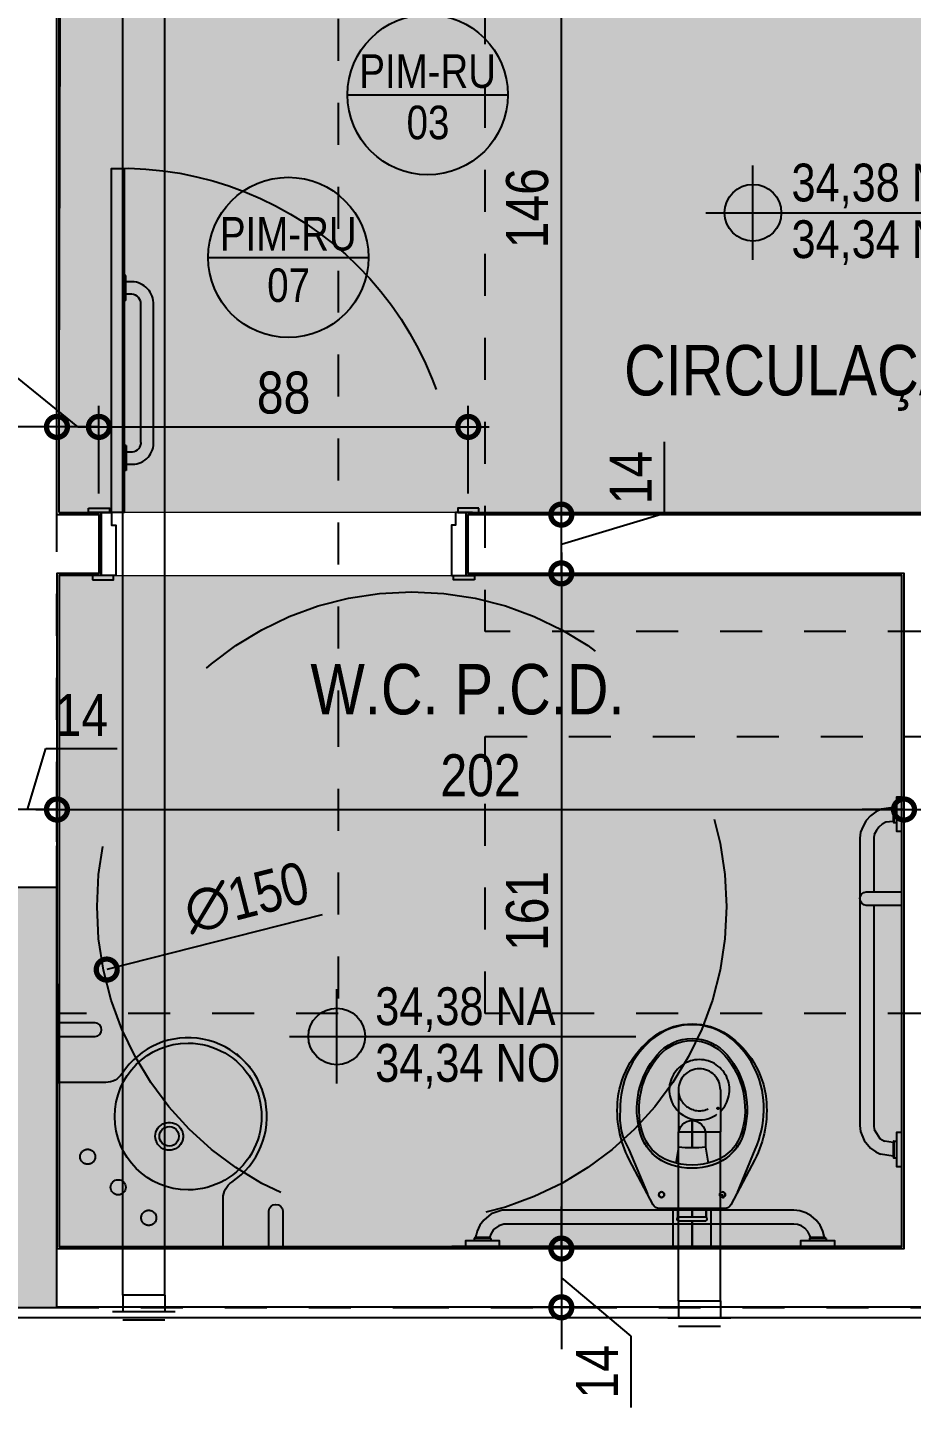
# Model space of a CAD drawing. Header units: metres. Extents: x -41 to 570, y -54 to 184.
# Drawn here: x 4.94 to 7.046, y -9.668 to -6.381 of the extents above; entities that cross this region are included whole.
import ezdxf
from ezdxf.enums import TextEntityAlignment as Align

# ---------------------------------------------------------------- set-up
doc = ezdxf.new("R2010")
doc.units = ezdxf.units.M
for name, pattern in [('DASHEDX2', [1.5, 1, -0.5]), ('PUC$0$.IMP$0$.TE$0$IL-AQ-EP-XREF-1SS$0$CONTINU', [0]), ('PUC$0$.IMP$0$DASHSPACE', [30, 12, -18]), ('PUC$0$DASHEDX2', [1.5, 1, -0.5]), ('PUC$0$HIDDEN2', [0.1875, 0.125, -0.0625])]:
    doc.linetypes.add(name, pattern=pattern)
for name, color, linetype in [('1', 232, 'DASHEDX2'), ('4', 2, 'Continuous'), ('ARQ-DIM', 2, 'Continuous'), ('ARQ-PRJ', 7, 'DASHEDX2'), ('ARQ-SIM', 1, 'Continuous'), ('ARQ-TXT', 2, 'Continuous'), ('PUC$0$ARQ-ALV ACAB', 4, 'Continuous'), ('PUC$0$ARQ-ALV OSSO', 5, 'Continuous'), ('PUC$0$ARQ-CAX @ 1', 1, 'Continuous'), ('PUC$0$ARQ-HID', 7, 'Continuous'), ('PUC$0$ARQ-PRJ', 7, 'PUC$0$DASHEDX2'), ('PUC$0$ARQ-SIM', 1, 'Continuous')]:
    doc.layers.add(name, color=color, linetype=linetype)
doc.layers.add('PUC$0$ARQ-FORRO', color=9, linetype='Continuous', lineweight=5)
doc.styles.add('Adesa', font='ARIALN.TTF')
doc.dimstyles.new('ADESA 1-0050', dxfattribs={"dimtxt": 0.1, "dimasz": 0.1, "dimexe": 0.05, "dimexo": 0.05, "dimgap": 0.03, "dimtad": 1, "dimdec": 1, "dimlfac": 100, "dimzin": 12, "dimtxsty": 'Adesa', "dimblk": 'DOTSMALL', "dimcen": 1, "dimdle": 0.05, "dimclrd": 1, "dimclre": 1, "dimclrt": 256, "dimazin": 3, "dimtm": 1e-09, "dimtfac": 1, "dimtdec": 1, "dimtmove": 1, "dimatfit": 0, "dimldrblk": 'DOTSMALL', "dimfxl": 0.8, "dimtvp": 2, "dimtolj": 1, "dimtzin": 0, "dimarcsym": 0})

# ---------------------------------------------------------------- blocks, each defined once
blk = doc.blocks.new('PUC$0$.IMP$0$ARQ-CUBA OP2')
for points in [[(0.3901, -0.0022), (0.3901, -0.1139, 0.250875), (0.4107, -0.1524, -1.226887), (0.1493, -0.4111, 0.253672), (0.1104, -0.3901), (0.0022, -0.3901, -0.414214), (-0.0009, -0.387), (-0.0009, -0.0022, -0.414214), (0.0022, 0.0009), (0.387, 0.0009), (0.3878, 0.0008), (0.3886, 0.0005), (0.3892, 0), (0.3897, -0.0007), (0.39, -0.0014)], [(0.14, -0.122, 1), (0.14, -0.1581, 1)], [(0.3066, -0.1338, 1), (0.3066, -0.4836, 1)], [(0.2615, -0.2384, 1), (0.2615, -0.2847, 1)]]:
    blk.add_lwpolyline(points, format="xyb", close=True)
for points in [[(0.4991, 0.0009), (0.4991, -0.0843, 0.913215), (0.5321, -0.0843), (0.5321, 0.0009)], [(0, -0.4991), (0.0852, -0.4991, -0.913215), (0.0852, -0.5321), (0, -0.5321)]]:
    blk.add_lwpolyline(points, format="xyb")
at = {"ltscale": 0.001202}
blk.add_lwpolyline([(0.3901, -0.0024), (0.3901, -0.0022)], dxfattribs=at)
at = {"linetype": 'PUC$0$.IMP$0$DASHSPACE'}
for points in [[(0.2128, -0.0493, 1), (0.2128, -0.0853, 1)], [(0.0673, -0.1948, 1), (0.0673, -0.2308, 1)]]:
    blk.add_lwpolyline(points, format="xyb", close=True, dxfattribs=at)
blk.add_lwpolyline([(0.2615, -0.2284), (0.2564, -0.2288), (0.2513, -0.2301), (0.2489, -0.231), (0.2465, -0.2321), (0.2442, -0.2333), (0.242, -0.2348), (0.2381, -0.2381), (0.2348, -0.2421), (0.232, -0.2466), (0.2309, -0.2489), (0.23, -0.2514), (0.2293, -0.2539), (0.2288, -0.2565), (0.2284, -0.2615), (0.2288, -0.2667), (0.23, -0.2718), (0.232, -0.2766), (0.2348, -0.281), (0.2364, -0.2831), (0.2382, -0.285), (0.2401, -0.2868), (0.2421, -0.2884), (0.2443, -0.2898), (0.2466, -0.2911), (0.2491, -0.2922), (0.254, -0.2938), (0.2591, -0.2946), (0.2643, -0.2945), (0.2695, -0.2937), (0.272, -0.293), (0.2745, -0.292), (0.2768, -0.2909), (0.2791, -0.2896), (0.2813, -0.2881), (0.2834, -0.2865), (0.285, -0.285), (0.2883, -0.281), (0.2911, -0.2766), (0.293, -0.2719), (0.2943, -0.2668), (0.2946, -0.2642), (0.2947, -0.2616), (0.2946, -0.259), (0.2943, -0.2564), (0.2938, -0.2538), (0.293, -0.2513), (0.2921, -0.2488), (0.291, -0.2464), (0.2883, -0.2421), (0.285, -0.2381), (0.281, -0.2348), (0.2766, -0.232), (0.2742, -0.2309), (0.2717, -0.23), (0.2692, -0.2293), (0.2666, -0.2288)], close=True)
for points in [[(-0.0009, -0.387), (-0.0009, -0.6249)], [(0.4552, -0.4256), (0.4225, -0.4584)]]:
    blk.add_lwpolyline(points)
blk = doc.blocks.new('PUC$0$.IMP$0$.TE$0$IL-AQ-EP-XREF-1SS$0$7109017_p')
at = {"linetype": 'Continuous'}
for p, q in [((-0.0319, -0.1758), (-0.0383, -0.1376)), ((0.0319, -0.1758), (0.0383, -0.1376))]:
    blk.add_line(p, q, dxfattribs=at)
at = {"linetype": 'Continuous', "flags": 128}
for points in [[(0, 0.066), (-0.045, 0.066), (-0.045, -0.0295), (0, -0.0295), (0, -0.009), (-0.0336, -0.009), (-0.0336, -0.0254, -0.414208), (-0.0377, -0.0295, 0.414208), (-0.0336, -0.0254), (-0.0336, -0.009, -0.612706), (-0.0332, 0), (0, 0)], [(0.045, 0.066), (0, 0.066), (0, 0), (0.0332, 0, -0.612705), (0.0336, -0.009), (0.0336, -0.0254, 0.414214), (0.0377, -0.0295, -0.414214), (0.0336, -0.0254), (0.0336, -0.009), (0, -0.009), (0, -0.0295), (0.045, -0.0295)], [(-0.0726, -0.0689, -1), (-0.0726, -0.0558, -1)], [(0.0726, -0.0558), (0.0726, -0.0558, 0.414212), (0.066, -0.0623), (0.0726, -0.0623)], [(0.0726, -0.0558, -1.000004), (0.0726, -0.0689, 1.000004)], [(0.1222, -0.2062, 0.246306), (0.0484, -0.1327, 0.150532), (-0.0482, -0.1326, 0.248797), (-0.1225, -0.207, 0.256998), (-0.0834, -0.3955, 0.467142), (0.0834, -0.3955, 0.257934)], [(0, -0.1737, 0.032093), (-0.0319, -0.1758), (-0.0319, -0.2071, 0.414213), (0, -0.239)], [(0.0319, -0.2072), (0.0319, -0.1758, 0.032092), (0, -0.1737), (0, -0.239, 0.413226)]]:
    blk.add_lwpolyline(points, format="xyb", close=True, dxfattribs=at)
at = {"linetype": 'PUC$0$.IMP$0$.TE$0$IL-AQ-EP-XREF-1SS$0$CONTINU'}
for points in [[(-0.1765, -0.2908, 0.218885), (-0.0851, -0.4431, 0.307698), (0.0851, -0.4431, 0.220182), (0.1765, -0.2908, 0.14628), (0.1494, -0.146), (0.0928, -0.0384, 0.27842), (0.0781, -0.0295), (-0.0781, -0.0295, 0.278422), (-0.0928, -0.0384), (-0.1495, -0.1462, 0.147871)], [(0.0834, -0.3955, 0.25679), (0.1225, -0.207, 0.250209), (0.0477, -0.1325, 0.148668), (-0.0478, -0.1325, 0.249757), (-0.1225, -0.207, 0.256998), (-0.0834, -0.3955, 0.467142)], [(0.0784, -0.3936, 0.252847), (0.119, -0.213, 0.243261), (0.053, -0.1421, 0.174299), (-0.053, -0.1421, 0.243394), (-0.119, -0.2131, 0.252847), (-0.0784, -0.3936, 0.456464)]]:
    blk.add_lwpolyline(points, format="xyb", close=True, dxfattribs=at)
for points in [[(0.1081, -0.0677), (0.1505, -0.1703, -0.097347), (0.171, -0.2625, 0.001263), (0.171, -0.2634, -0.230606), (0.0938, -0.4335, -0.360579), (-0.0938, -0.4335, -0.230606), (-0.171, -0.2635, -0.16818), (-0.1505, -0.1703), (-0.106, -0.064)], [(-0.0726, -0.0558, 1), (-0.0726, -0.0689)], [(-0.0726, -0.0689, 1), (-0.0726, -0.0558)], [(0.0726, -0.0558, 1), (0.0726, -0.0689)], [(0.0726, -0.0689, 1), (0.0726, -0.0558)]]:
    blk.add_lwpolyline(points, format="xyb", dxfattribs=at)
blk = doc.blocks.new('PUC$0$.IMP$0$VASO SANIT ACESSIVEL')
at = {"color": 1}
for points in [[(-1.0401, 0), (-0.9588, 0), (-0.9588, -0.0132), (-1.0401, -0.0132)], [(-0.2416, 0), (-0.1603, 0), (-0.1603, -0.0132), (-0.2416, -0.0132)]]:
    blk.add_lwpolyline(points, close=True, dxfattribs=at)
for points in [[(-0.1753, 0), (-0.2566, 0)], [(-1.0195, -0.0191), (-1.0195, -0.0132)], [(-0.9797, -0.0191), (-1.0195, -0.0191)], [(-1.0192, -0.0201), (-1.0195, -0.0191)], [(-1.0185, -0.0208), (-1.0192, -0.0201)], [(-1.0175, -0.0211), (-1.0185, -0.0208)], [(-0.9817, -0.0211), (-1.0175, -0.0211)], [(-1.0154, -0.0211), (-1.0145, -0.0271)], [(-1.0121, -0.0368), (-1.0145, -0.0271)], [(-0.9822, -0.0228), (-0.9825, -0.0211)], [(-0.9799, -0.029), (-0.9822, -0.0228)], [(-0.9807, -0.0208), (-0.9817, -0.0211)], [(-0.98, -0.0201), (-0.9807, -0.0208)], [(-0.9797, -0.0191), (-0.98, -0.0201)], [(-0.9607, -0.0489), (-0.9733, -0.0405), (-0.9799, -0.029)], [(-0.9797, -0.0191), (-0.9797, -0.0132)], [(-0.9551, 0), (-0.8738, 0)], [(-0.2195, -0.0264), (-0.2242, -0.0355)], [(-0.2207, -0.0191), (-0.2207, -0.0132)], [(-0.1809, -0.0191), (-0.2207, -0.0191)], [(-0.2204, -0.0201), (-0.2207, -0.0191)], [(-0.2197, -0.0208), (-0.2204, -0.0201)], [(-0.2187, -0.0211), (-0.2197, -0.0208)], [(-0.2182, -0.0211), (-0.2195, -0.0264)], [(-0.1829, -0.0211), (-0.2187, -0.0211)], [(-0.1845, -0.0211), (-0.1883, -0.0368)], [(-0.1819, -0.0208), (-0.1829, -0.0211)], [(-0.1812, -0.0201), (-0.1819, -0.0208)], [(-0.1809, -0.0191), (-0.1812, -0.0201)], [(-0.1809, -0.0191), (-0.1809, -0.0132)], [(-1.0056, -0.0506), (-1.0121, -0.0368)], [(-0.9962, -0.0629), (-1.0056, -0.0506)], [(-0.2579, -0.0862), (-0.9522, -0.0862), (-0.9786, -0.0781), (-0.9962, -0.0629)], [(-0.2579, -0.0532), (-0.9487, -0.0532), (-0.9607, -0.0489)], [(-0.2488, -0.0521), (-0.2579, -0.0532)], [(-0.2397, -0.0489), (-0.2488, -0.0521)], [(-0.2312, -0.0432), (-0.2397, -0.0489)], [(-0.2242, -0.0355), (-0.2312, -0.0432)], [(-0.2042, -0.0629), (-0.216, -0.0731)], [(-0.1948, -0.0506), (-0.2042, -0.0629)], [(-0.1883, -0.0368), (-0.1948, -0.0506)], [(-0.2435, -0.0848), (-0.2579, -0.0862)], [(-0.2293, -0.0804), (-0.2435, -0.0848)], [(-0.216, -0.0731), (-0.2293, -0.0804)], [(-0.075, -0.2345), (-0.0626, -0.2251)], [(-0.0626, -0.2251), (-0.051, -0.2196)], [(-0.0211, -0.2152), (-0.051, -0.2196)], [(-0.0211, -0.2131), (-0.0208, -0.212)], [(-0.0211, -0.2488), (-0.0211, -0.2131)], [(-0.0208, -0.212), (-0.0201, -0.2113)], [(-0.0201, -0.2113), (-0.0191, -0.211)], [(-0.0191, -0.2508), (-0.0191, -0.211)], [(-0.0191, -0.211), (-0.0132, -0.211)], [(-0.0988, -0.2736), (-0.0901, -0.2521), (-0.075, -0.2345)], [(-0.0609, -0.27), (-0.0525, -0.2574), (-0.0417, -0.2512)], [(-0.0211, -0.248), (-0.0417, -0.2512)], [(-0.0208, -0.2498), (-0.0211, -0.2488)], [(-0.0201, -0.2506), (-0.0208, -0.2498)], [(-0.0191, -0.2508), (-0.0201, -0.2506)], [(-0.0191, -0.2508), (-0.0132, -0.2508)], [(-0.0988, -0.987), (-0.1002, -0.9726), (-0.1002, -0.2881), (-0.0988, -0.2736)], [(-0.0672, -0.8123), (-0.0672, -0.2881), (-0.0661, -0.2789)], [(-0.0661, -0.2789), (-0.0609, -0.27)], [(-0.0661, -0.9818), (-0.0672, -0.9726), (-0.0672, -0.8453)], [(-0.0609, -0.9908), (-0.0661, -0.9818)], [(-0.0924, -1.0012), (-0.0988, -0.987)], [(-0.0851, -1.0146), (-0.0924, -1.0012)], [(-0.0749, -1.0263), (-0.0851, -1.0146)], [(-0.0552, -0.9993), (-0.0609, -0.9908)], [(-0.0475, -1.0063), (-0.0552, -0.9993)], [(-0.0384, -1.011), (-0.0475, -1.0063)], [(-0.0211, -1.0123), (-0.0384, -1.011)], [(-0.0211, -1.0118), (-0.0208, -1.0108)], [(-0.0211, -1.0476), (-0.0211, -1.0118)], [(-0.0208, -1.0108), (-0.0201, -1.0101)], [(-0.0201, -1.0101), (-0.0191, -1.0098)], [(-0.0191, -1.0496), (-0.0191, -1.0098)], [(-0.0191, -1.0098), (-0.0132, -1.0098)], [(-0.0626, -1.0358), (-0.0749, -1.0263)], [(-0.0488, -1.0423), (-0.0626, -1.0358)], [(-0.0211, -1.046), (-0.0488, -1.0423)], [(-0.0208, -1.0486), (-0.0211, -1.0476)], [(-0.0201, -1.0493), (-0.0208, -1.0486)], [(-0.0191, -1.0496), (-0.0201, -1.0493)], [(-0.0191, -1.0496), (-0.0132, -1.0496)]]:
    blk.add_lwpolyline(points, dxfattribs=at)
blk.add_lwpolyline([(0, 0), (-1.0725, 0)])
at = {"elevation": -0.0001}
blk.add_lwpolyline([(0, 0), (0, -1.1234)], dxfattribs=at)
at = {"color": 1, "elevation": -0.0001}
for points in [[(0, -0.1903), (0, -0.2716), (-0.0132, -0.2716), (-0.0132, -0.1903)], [(0, -0.9891), (0, -1.0703), (-0.0132, -1.0703), (-0.0132, -0.9891)]]:
    blk.add_lwpolyline(points, close=True, dxfattribs=at)
at = {"layer": 'PUC$0$ARQ-SIM'}
blk.add_lwpolyline([(0, -0.8123), (-0.0852, -0.8123, 0.913215), (-0.0852, -0.8453), (0, -0.8453)], format="xyb", dxfattribs=at)
blk.add_blockref('PUC$0$.IMP$0$.TE$0$IL-AQ-EP-XREF-1SS$0$7109017_p', (-0.5002, -0.061))
blk = doc.blocks.new('*U3383')
for points in [[(-0.045, 0.01), (0.005, 0.01), (0.005, 0), (-0.045, 0)], [(0.865, 0.01), (0.815, 0.01), (0.815, 0), (0.865, 0)], [(-0.055, -0.16), (-0.005, -0.16), (-0.005, -0.15), (-0.055, -0.15)], [(0, -0.15), (0, -0.97), (0.03, -0.97), (0.03, -0.15)], [(0.875, -0.16), (0.825, -0.16), (0.825, -0.15), (0.875, -0.15)]]:
    blk.add_lwpolyline(points, close=True)
for points in [[(-0.04, -0.15), (0, -0.15), (0, -0.12), (0.01, -0.12), (0.01, 0), (-0.025, 0), (-0.025, -0.15)], [(0.86, -0.15), (0.82, -0.15), (0.82, -0.12), (0.81, -0.12), (0.81, 0), (0.845, 0), (0.845, -0.15)]]:
    blk.add_lwpolyline(points)
at = {"layer": 'PUC$0$ARQ-PRJ'}
blk.add_arc((0.0237, -0.1737), 0.7967, 268.2986, 1.7014, dxfattribs=at)
blk = doc.blocks.new('PUC$0$A$C05002B55')
at = {"color": 1}
for p, q in [((0.0038, 0.4651), (0.0002, 0.4651)), ((0.0038, 0.4049), (0.0038, 0.4651)), ((0.0038, 0.4049), (0.0002, 0.4049)), ((0.005, 0.06), (0, 0.06)), ((0.005, 0.06), (0.005, 0)), ((0.005, 0), (0, 0))]:
    blk.add_line(p, q, dxfattribs=at)
for points in [[(0.005, 0.015), (0.02, 0.015, 0.432805), (0.0702, 0.07), (0.0702, 0.3949, 0.415345), (0.0188, 0.4499), (0.0038, 0.4499)], [(0.005, 0.045), (0.0197, 0.045, 0.443288), (0.0402, 0.0686), (0.0402, 0.3956, 0.41593), (0.0182, 0.4199), (0.0038, 0.4199)]]:
    blk.add_lwpolyline(points, format="xyb", dxfattribs=at)
blk = doc.blocks.new('PUC$0$forro area comum')
at = {"layer": 'PUC$0$ARQ-FORRO'}
h = blk.add_hatch(color=256, dxfattribs=at)
h.dxf.hatch_style = 1
h.paths.add_polyline_path([(-7.0234, 9.2849), (-5.015, 9.2849), (-5.015, 7.6862), (-7.0234, 7.6862)])
h = blk.add_hatch(color=256, dxfattribs=at)
h.dxf.hatch_style = 1
h.paths.add_polyline_path([(-8.6575, 6.0862), (-8.6534, 8.4249), (-7.1734, 8.4249), (-7.1734, 7.5362), (-5.015, 7.5362), (-5.0192, 6.0862)])
for points, elevation in [([(-7.0234, 9.2849), (-5.015, 9.2849), (-5.015, 7.6862), (-7.0234, 7.6862)], 0.0001), ([(-8.6575, 6.0862), (-8.6534, 8.4249), (-7.1734, 8.4249), (-7.1734, 7.5362), (-5.015, 7.5362), (-5.0192, 6.0862)], 0)]:
    blk.add_lwpolyline(points, close=True, dxfattribs=dict(at, elevation=elevation))
blk = doc.blocks.new('PUC$0$E3')
for p, q in [((302.2155, -376.0693), (302.3155, -376.0693)), ((302.3155, -376.1693), (302.3155, -376.0693)), ((302.2155, -376.1693), (302.3155, -376.1693))]:
    blk.add_line(p, q)
at = {"linetype": 'PUC$0$HIDDEN2', "ltscale": 0.1}
blk.add_circle((302.2598, -376.075), 0.00202, dxfattribs=at)
for radius, start, end in [(0.0718, 44.1572, 315.8498), (0.05, 90, 270)]:
    blk.add_arc((302.2155, -376.1193), radius, start, end)
blk.add_arc((302.2155, -376.1193), 0.05, 270, 90, dxfattribs=at)
at = {"linetype": 'PUC$0$HIDDEN2', "ltscale": 0.2}
blk.add_arc((302.2155, -376.1193), 0.0718, 315.8498, 44.1572, dxfattribs=at)
blk = doc.blocks.new('PUC$0$E2')
at = {"layer": 'PUC$0$ARQ-PRJ'}
for p, q in [((305.4121, -368.5377), (305.5121, -368.5377)), ((305.3871, -368.5577), (305.5371, -368.5577)), ((305.4121, -368.5977), (305.4121, -368.5577)), ((305.5121, -368.5977), (305.5121, -368.5577)), ((305.4121, -368.5977), (305.5121, -368.5977))]:
    blk.add_line(p, q, dxfattribs=at)
blk = doc.blocks.new('PUC$0$A$C7c78a0db')
at = {"layer": 'PUC$0$ARQ-PRJ', "linetype": 'PUC$0$HIDDEN2', "ltscale": 50}
for p, q in [((-0.6896, 0.0091, 0), (-0.6896, 0.4125, 0)), ((-0.5896, 0.0091, 0), (-0.5896, 0.4125, 0))]:
    blk.add_line(p, q, dxfattribs=at)
at = {"layer": 'PUC$0$ARQ-PRJ', "linetype": 'PUC$0$HIDDEN2', "ltscale": 0.5, "xscale": -1, "rotation": 90}
blk.add_blockref('PUC$0$E3', (-376.7589, 302.7279, 0), dxfattribs=at)
at = {"layer": 'PUC$0$ARQ-PRJ', "rotation": 180}
blk.add_blockref('PUC$0$E2', (304.8225, -368.5886, 0), dxfattribs=at)
blk = doc.blocks.new('PUC')
at = {"layer": 'PUC$0$ARQ-ALV ACAB', "elevation": 0}
for points in [[(-7.1934, 8.5949), (-7.1934, 9.4548), (-4.635, 9.4548)], [(-5.015, 7.5362), (-5.115, 7.5362), (-5.115, 7.6862), (-5.015, 7.6862), (-5.015, 9.2849), (-7.0234, 9.2849), (-7.0234, 7.6862), (-5.985, 7.6862), (-5.985, 7.5362), (-7.1734, 7.5362), (-7.1734, 8.4249)], [(-5.015, 7.5362), (-5.015, 6.0862)]]:
    blk.add_lwpolyline(points, dxfattribs=at)
at = {"layer": 'PUC$0$ARQ-ALV OSSO', "elevation": 0}
for points in [[(-5.01, 7.5412), (-5.11, 7.5412), (-5.11, 7.6812), (-5.01, 7.6812), (-5.01, 9.2899), (-7.0284, 9.2899), (-7.0284, 7.6812), (-5.99, 7.6812), (-5.99, 7.5412), (-7.1684, 7.5412), (-7.1684, 9.4299), (-5.01, 9.4299)], [(-5.01, 7.5412), (-5.01, 6.0812)]]:
    blk.add_lwpolyline(points, dxfattribs=at)
at = {"layer": 'PUC$0$ARQ-PRJ', "extrusion": (4.32089e-06, 8.65313e-07, 1)}
blk.add_circle((-5.8555, 8.4751, 0), 0.75, dxfattribs=at)
at = {"layer": 'PUC$0$ARQ-ALV ACAB', "rotation": 180}
blk.add_blockref('PUC$0$A$C05002B55', (-5.17, 7.4362), dxfattribs=at)
at = {"layer": 'PUC$0$ARQ-CAX @ 1', "xscale": -1}
blk.add_blockref('*U3383', (-5.14, 7.6862, 0), dxfattribs=at)
at = {"layer": 'PUC$0$ARQ-FORRO'}
blk.add_blockref('PUC$0$forro area comum', (0, 0), dxfattribs=at)
at = {"layer": 'PUC$0$ARQ-HID', "extrusion": (-8.65313e-07, -4.32089e-06, 1), "xscale": -1}
blk.add_blockref('PUC$0$.IMP$0$VASO SANIT ACESSIVEL', (-7.0234, 9.2849, 0.0001), dxfattribs=at)
at = {"layer": 'PUC$0$ARQ-HID', "extrusion": (8.64177e-06, -1.73063e-06, 1), "xscale": -1, "rotation": 359.9993942422736}
blk.add_blockref('PUC$0$.IMP$0$ARQ-CUBA OP2', (-5.0159, 9.284, -0.0001), dxfattribs=at)
at = {"layer": 'PUC$0$ARQ-PRJ', "xscale": -1, "rotation": 180}
blk.add_blockref('PUC$0$A$C7c78a0db', (-5.9011, 9.4239, 0), dxfattribs=at)
blk = doc.blocks.new('TIPO COTA$0$Chamada_planta')
at = {"layer": 'ARQ-SIM'}
blk.add_line((-1.273, 0), (1.273, 0), dxfattribs=at)
blk.add_circle((0, 0), 1.273, dxfattribs=at)
at = {"layer": 'ARQ-SIM', "color": 2, "style": 'Adesa'}
for tag, p in [('NUMERO', (0, 0.234)), ('C.D.', (0, -0.272))]:
    blk.add_attdef(tag, text='', height=0.5, dxfattribs=at).set_placement(p, align=Align.MIDDLE_CENTER)
blk = doc.blocks.new('_DotSmall')
at = {"color": 0, "linetype": 'ByBlock', "const_width": 0.5}
blk.add_lwpolyline([(-0.0625, 0, 1), (0.0625, 0, 1)], format="xyb", close=True, dxfattribs=at)
blk = doc.blocks.new('*D1639')
at = {"layer": 'ARQ-DIM', "color": 1, "lineweight": -2, "transparency": 16777216}
for p, q in [((4.7804, -7.1051), (4.6109, -7.1051)), ((5.06, -7.3322), (4.7804, -7.1051)), ((5.01, -7.4912), (5.01, -7.2822)), ((5.11, -7.4912), (5.11, -7.2822)), ((5.01, -7.3322), (4.91, -7.3322)), ((5.11, -7.3322), (5.01, -7.3322)), ((5.11, -7.3322), (5.01, -7.3322)), ((5.11, -7.3322), (5.21, -7.3322))]:
    blk.add_line(p, q, dxfattribs=at)
at = {"layer": 'Defpoints', "color": 0, "transparency": 16777216}
for p in [(5.01, -7.3322), (5.01, -7.5412, 0), (5.11, -7.5412, 0)]:
    blk.add_point(p, dxfattribs=at)
at = {"layer": 'ARQ-DIM', "color": 1, "lineweight": -2, "transparency": 16777216, "xscale": 0.1, "yscale": 0.1, "zscale": 0.1}
blk.add_blockref('_DotSmall', (5.01, -7.3322), dxfattribs=at)
at = {"layer": 'ARQ-DIM', "color": 1, "lineweight": -2, "transparency": 16777216, "xscale": 0.1, "yscale": 0.1, "zscale": 0.1, "rotation": 180}
blk.add_blockref('_DotSmall', (5.11, -7.3322), dxfattribs=at)
at = {"layer": 'ARQ-DIM', "transparency": 16777216, "insert": (4.6956, -7.024), "char_height": 0.1, "attachment_point": 5, "style": 'Adesa'}
blk.add_mtext('\\A1;10', dxfattribs=at)
blk = doc.blocks.new('*D1640')
at = {"layer": 'ARQ-DIM', "color": 1, "lineweight": -2, "transparency": 16777216}
for p, q in [((5.11, -7.4912), (5.11, -7.2822)), ((5.99, -7.4912), (5.99, -7.2822)), ((5.06, -7.3322), (6.04, -7.3322))]:
    blk.add_line(p, q, dxfattribs=at)
at = {"layer": 'Defpoints', "color": 0, "transparency": 16777216}
for p in [(5.99, -7.3322), (5.11, -7.5412, 0), (5.99, -7.5412, 0)]:
    blk.add_point(p, dxfattribs=at)
at = {"layer": 'ARQ-DIM', "color": 1, "lineweight": -2, "transparency": 16777216, "xscale": 0.1, "yscale": 0.1, "zscale": 0.1, "rotation": 180}
blk.add_blockref('_DotSmall', (5.11, -7.3322), dxfattribs=at)
at = {"layer": 'ARQ-DIM', "color": 1, "lineweight": -2, "transparency": 16777216, "xscale": 0.1, "yscale": 0.1, "zscale": 0.1}
blk.add_blockref('_DotSmall', (5.99, -7.3322), dxfattribs=at)
at = {"layer": 'ARQ-DIM', "transparency": 16777216, "insert": (5.55, -7.2511), "char_height": 0.1, "attachment_point": 5, "style": 'Adesa'}
blk.add_mtext('\\A1;88', dxfattribs=at)
blk = doc.blocks.new('*D1641')
at = {"layer": 'ARQ-DIM', "color": 1, "lineweight": -2, "transparency": 16777216}
for p, q in [((5.01, -8.3212), (5.01, -8.1939)), ((7.0284, -8.3309), (7.0284, -8.1939)), ((4.96, -8.2439), (7.0784, -8.2439))]:
    blk.add_line(p, q, dxfattribs=at)
at = {"layer": 'Defpoints', "color": 0, "transparency": 16777216}
for p in [(7.0284, -8.2439), (5.01, -8.3712, 0), (7.0284, -8.3809, 0)]:
    blk.add_point(p, dxfattribs=at)
at = {"layer": 'ARQ-DIM', "color": 1, "lineweight": -2, "transparency": 16777216, "xscale": 0.1, "yscale": 0.1, "zscale": 0.1, "rotation": 180}
blk.add_blockref('_DotSmall', (5.01, -8.2439), dxfattribs=at)
at = {"layer": 'ARQ-DIM', "color": 1, "lineweight": -2, "transparency": 16777216, "xscale": 0.1, "yscale": 0.1, "zscale": 0.1}
blk.add_blockref('_DotSmall', (7.0284, -8.2439), dxfattribs=at)
at = {"layer": 'ARQ-DIM', "transparency": 16777216, "insert": (6.0192, -8.1629), "char_height": 0.1, "attachment_point": 5, "style": 'Adesa'}
blk.add_mtext('\\A1;202', dxfattribs=at)
blk = doc.blocks.new('*D1642')
at = {"layer": 'ARQ-DIM', "color": 1, "lineweight": -2, "transparency": 16777216}
for p, q in [((4.94, -8.2439), (4.9836, -8.0987)), ((4.9836, -8.0987), (5.1531, -8.0987)), ((4.87, -8.3212), (4.87, -8.1939)), ((5.01, -8.3212), (5.01, -8.1939)), ((4.87, -8.2439), (4.77, -8.2439)), ((5.01, -8.2439), (4.87, -8.2439)), ((5.01, -8.2439), (4.87, -8.2439)), ((5.01, -8.2439), (5.11, -8.2439))]:
    blk.add_line(p, q, dxfattribs=at)
at = {"layer": 'Defpoints', "color": 0, "transparency": 16777216}
for p in [(4.87, -8.2439), (4.87, -8.3712, 0), (5.01, -8.3712, 0)]:
    blk.add_point(p, dxfattribs=at)
at = {"layer": 'ARQ-DIM', "color": 1, "lineweight": -2, "transparency": 16777216, "xscale": 0.1, "yscale": 0.1, "zscale": 0.1}
blk.add_blockref('_DotSmall', (4.87, -8.2439), dxfattribs=at)
at = {"layer": 'ARQ-DIM', "color": 1, "lineweight": -2, "transparency": 16777216, "xscale": 0.1, "yscale": 0.1, "zscale": 0.1, "rotation": 180}
blk.add_blockref('_DotSmall', (5.01, -8.2439), dxfattribs=at)
at = {"layer": 'ARQ-DIM', "transparency": 16777216, "insert": (5.0683, -8.0185), "char_height": 0.1, "attachment_point": 5, "style": 'Adesa'}
blk.add_mtext('\\A1;14', dxfattribs=at)
blk = doc.blocks.new('*D1643')
at = {"layer": 'ARQ-DIM', "color": 1, "lineweight": -2, "transparency": 16777216}
for p, q in [((7.0984, -8.2439), (7.142, -8.0987)), ((7.142, -8.0987), (7.3114, -8.0987)), ((7.0284, -8.3309), (7.0284, -8.1939)), ((7.1684, -8.3309), (7.1684, -8.1939)), ((7.0284, -8.2439), (6.9284, -8.2439)), ((7.0284, -8.2439), (7.1684, -8.2439)), ((7.0284, -8.2439), (7.1684, -8.2439)), ((7.1684, -8.2439), (7.2684, -8.2439))]:
    blk.add_line(p, q, dxfattribs=at)
at = {"layer": 'Defpoints', "color": 0, "transparency": 16777216}
for p in [(7.1684, -8.2439), (7.0284, -8.3809, 0), (7.1684, -8.3809, 0)]:
    blk.add_point(p, dxfattribs=at)
at = {"layer": 'ARQ-DIM', "color": 1, "lineweight": -2, "transparency": 16777216, "xscale": 0.1, "yscale": 0.1, "zscale": 0.1}
blk.add_blockref('_DotSmall', (7.0284, -8.2439), dxfattribs=at)
at = {"layer": 'ARQ-DIM', "color": 1, "lineweight": -2, "transparency": 16777216, "xscale": 0.1, "yscale": 0.1, "zscale": 0.1, "rotation": 180}
blk.add_blockref('_DotSmall', (7.1684, -8.2439), dxfattribs=at)
at = {"layer": 'ARQ-DIM', "transparency": 16777216, "insert": (7.2267, -8.0185), "char_height": 0.1, "attachment_point": 5, "style": 'Adesa'}
blk.add_mtext('\\A1;14', dxfattribs=at)
blk = doc.blocks.new('*D1644')
at = {"layer": 'ARQ-DIM', "color": 1, "lineweight": -2, "transparency": 16777216}
blk.add_line((5.642, -8.4948), (5.1286, -8.6252), dxfattribs=at)
at = {"layer": 'Defpoints', "color": 0, "transparency": 16777216}
for p in [(6.5824, -8.2558, 0), (5.1286, -8.6252, 0)]:
    blk.add_point(p, dxfattribs=at)
at = {"layer": 'ARQ-DIM', "color": 1, "lineweight": -2, "transparency": 16777216, "xscale": 0.1, "yscale": 0.1, "zscale": 0.1, "rotation": 194.258808484265}
blk.add_blockref('_DotSmall', (5.1286, -8.6252), dxfattribs=at)
at = {"layer": 'ARQ-DIM', "transparency": 16777216, "insert": (5.4616, -8.4541), "char_height": 0.1, "attachment_point": 5, "rotation": 14.2588, "style": 'Adesa'}
blk.add_mtext('\\A1;∅150', dxfattribs=at)
blk = doc.blocks.new('*D1645')
at = {"layer": 'ARQ-DIM', "color": 1, "lineweight": -2, "transparency": 16777216}
for p, q in [((6.2118, -7.6312), (6.2118, -9.3399)), ((6.0684, -7.6812), (6.2618, -7.6812)), ((6.0684, -9.2899), (6.2618, -9.2899))]:
    blk.add_line(p, q, dxfattribs=at)
at = {"layer": 'Defpoints', "color": 0, "transparency": 16777216}
for p in [(6.0184, -7.6812, 0), (6.0184, -9.2899, 0), (6.2118, -9.2899)]:
    blk.add_point(p, dxfattribs=at)
at = {"layer": 'ARQ-DIM', "color": 1, "lineweight": -2, "transparency": 16777216, "xscale": 0.1, "yscale": 0.1, "zscale": 0.1}
for p, rotation in [((6.2118, -7.6812), 90), ((6.2118, -9.2899), 270)]:
    blk.add_blockref('_DotSmall', p, dxfattribs=dict(at, rotation=rotation))
at = {"layer": 'ARQ-DIM', "transparency": 16777216, "insert": (6.1308, -8.4855), "char_height": 0.1, "attachment_point": 5, "rotation": 90, "style": 'Adesa'}
blk.add_mtext('\\A1;161', dxfattribs=at)
blk = doc.blocks.new('*D1646')
at = {"layer": 'ARQ-DIM', "color": 1, "lineweight": -2, "transparency": 16777216}
for p, q in [((6.2118, -9.2899), (6.2118, -9.1899)), ((6.0684, -9.2899), (6.2618, -9.2899)), ((6.2118, -9.2899), (6.2118, -9.4299)), ((6.2118, -9.2899), (6.2118, -9.4299)), ((6.2118, -9.3599), (6.3773, -9.4989)), ((6.0684, -9.4299), (6.2618, -9.4299)), ((6.2118, -9.4299), (6.2118, -9.5299)), ((6.3773, -9.4989), (6.3773, -9.6684))]:
    blk.add_line(p, q, dxfattribs=at)
at = {"layer": 'Defpoints', "color": 0, "transparency": 16777216}
for p in [(6.0184, -9.2899, 0), (6.0184, -9.4299, 0), (6.2118, -9.4299)]:
    blk.add_point(p, dxfattribs=at)
at = {"layer": 'ARQ-DIM', "color": 1, "lineweight": -2, "transparency": 16777216, "xscale": 0.1, "yscale": 0.1, "zscale": 0.1}
for p, rotation in [((6.2118, -9.2899), 270), ((6.2118, -9.4299), 90)]:
    blk.add_blockref('_DotSmall', p, dxfattribs=dict(at, rotation=rotation))
at = {"layer": 'ARQ-DIM', "transparency": 16777216, "insert": (6.297, -9.5836), "char_height": 0.1, "attachment_point": 5, "rotation": 90, "style": 'Adesa'}
blk.add_mtext('\\A1;14', dxfattribs=at)
blk = doc.blocks.new('*D1647')
at = {"layer": 'ARQ-DIM', "color": 1, "lineweight": -2, "transparency": 16777216}
for p, q in [((6.4575, -7.5375), (6.4575, -7.368)), ((6.2118, -7.5412), (6.2118, -7.4412)), ((6.2118, -7.6112), (6.4575, -7.5375)), ((6.2118, -7.6812), (6.2118, -7.5412)), ((6.2118, -7.6812), (6.2118, -7.5412)), ((6.2151, -7.5412), (6.2618, -7.5412)), ((6.2118, -7.6812), (6.2118, -7.7812)), ((6.2151, -7.6812), (6.2618, -7.6812))]:
    blk.add_line(p, q, dxfattribs=at)
at = {"layer": 'Defpoints', "color": 0, "transparency": 16777216}
for p in [(6.1651, -7.5412, 0), (6.2118, -7.5412), (6.1651, -7.6812)]:
    blk.add_point(p, dxfattribs=at)
at = {"layer": 'ARQ-DIM', "color": 1, "lineweight": -2, "transparency": 16777216, "xscale": 0.1, "yscale": 0.1, "zscale": 0.1}
for p, rotation in [((6.2118, -7.5412), 270), ((6.2118, -7.6812), 90)]:
    blk.add_blockref('_DotSmall', p, dxfattribs=dict(at, rotation=rotation))
at = {"layer": 'ARQ-DIM', "transparency": 16777216, "insert": (6.3773, -7.4528), "char_height": 0.1, "attachment_point": 5, "rotation": 90, "style": 'Adesa'}
blk.add_mtext('\\A1;14', dxfattribs=at)
blk = doc.blocks.new('*D1648')
at = {"layer": 'ARQ-DIM', "color": 1, "lineweight": -2, "transparency": 16777216}
for p, q in [((6.2118, -7.5912), (6.2118, -6.0312)), ((6.0884, -6.0812), (6.2618, -6.0812)), ((6.2151, -7.5412), (6.2618, -7.5412))]:
    blk.add_line(p, q, dxfattribs=at)
at = {"layer": 'Defpoints', "color": 0, "transparency": 16777216}
for p in [(6.0384, -6.0812, 0), (6.2118, -6.0812), (6.1651, -7.5412, 0)]:
    blk.add_point(p, dxfattribs=at)
at = {"layer": 'ARQ-DIM', "color": 1, "lineweight": -2, "transparency": 16777216, "xscale": 0.1, "yscale": 0.1, "zscale": 0.1}
for p, rotation in [((6.2118, -6.0812), 90), ((6.2118, -7.5412), 270)]:
    blk.add_blockref('_DotSmall', p, dxfattribs=dict(at, rotation=rotation))
at = {"layer": 'ARQ-DIM', "transparency": 16777216, "insert": (6.1308, -6.8112), "char_height": 0.1, "attachment_point": 5, "rotation": 90, "style": 'Adesa'}
blk.add_mtext('\\A1;146', dxfattribs=at)
blk = doc.blocks.new('NipAcOs')
at = {"layer": 'ARQ-SIM'}
h = blk.add_hatch(color=256, dxfattribs=at)
h.dxf.hatch_style = 1
h.paths.add_polyline_path([(0, 0.15, 0.414214), (-0.15, 0), (0, 0)])
h.paths.add_polyline_path([(0.15, 0), (0, 0), (0, -0.15, 0.414214)])
for p, q in [((0, -0.25), (0, 0.25)), ((-0.25, 0), (0.15, 0)), ((0.15, 0), (1.5834, 0))]:
    blk.add_line(p, q, dxfattribs=at)
blk.add_circle((0, 0), 0.15, dxfattribs=at)
at = {"style": 'Adesa'}
for p in [(0.204, 0.06), (0.204, -0.24)]:
    blk.add_attdef('000,00', p, '', height=0.2, dxfattribs=at)
blk = doc.blocks.new('E2')
at = {"layer": 'ARQ-PRJ'}
for p, q in [((305.4121, -368.5377), (305.5121, -368.5377)), ((305.3871, -368.5577), (305.5371, -368.5577)), ((305.4121, -368.5977), (305.4121, -368.5577)), ((305.5121, -368.5977), (305.5121, -368.5577)), ((305.4121, -368.5977), (305.5121, -368.5977))]:
    blk.add_line(p, q, dxfattribs=at)
blk = doc.blocks.new('A$C1e78c560')
at = {"layer": 'ARQ-PRJ', "ltscale": 50}
for p, q in [((-3.4914, -0.9909, 0), (-3.4914, 3.8316, 0)), ((-3.3914, -0.9909, 0), (-3.3914, 3.8316, 0))]:
    blk.add_line(p, q, dxfattribs=at)
at = {"layer": 'ARQ-PRJ', "rotation": 180}
blk.add_blockref('E2', (302.0207, -369.5886, 0), dxfattribs=at)
blk = doc.blocks.new('est-lo-08-6sa-r00')
at = {"layer": '4'}
h = blk.add_hatch(color=8, dxfattribs=at)
h.dxf.hatch_style = 1
h.paths.add_polyline_path([(72.453596, -775.948263), (89.987707, -768.630138), (31.827874, -629.280097), (14.293763, -636.598222)], flags=17)
h.paths.add_polyline_path([(-113.904934, -1069.376461), (37.44213, -1006.209491), (30.123852, -988.675012), (-103.689101, -1044.523858), (-278.930329, -624.648636), (-286.248454, -607.114525), (-286.248475, -607.114534), (-307.05579, -557.260535), (-324.58988, -564.57865)])
h.paths.add_polyline_path([(-3206.956631, -1758.910157), (-3258.953832, -1634.325684), (-3291.25351, -1647.80644), (-3239.256309, -1772.390913)])
h.paths.add_polyline_path([(-2993.189754, -2271.092218), (-3020.151167, -2206.492821), (-3034.916841, -2212.655496), (-3140.452498, -1959.793707), (-3125.686931, -1953.631076), (-3148.796798, -1898.260198), (-3181.096477, -1911.740954), (-3025.489432, -2284.572974)])
h.paths.add_polyline_path([(-2947.092821, -1013.293024), (-2914.793142, -999.812268), (-2953.309588, -907.527473), (-2985.609266, -921.008229)])
h.paths.add_polyline_path([(-2727.356492, -1539.777801), (-2695.056814, -1526.297045), (-2733.573259, -1434.01225), (-2765.872938, -1447.493006)])
h.paths.add_polyline_path([(2122.48851, 465.414809), (2070.491309, 589.999283), (2038.191631, 576.518527), (2090.188832, 451.934053)])
h.paths.add_polyline_path([(2012.331384, 729.349548), (1857.495359, 1100.334221), (1825.19568, 1086.853465), (1852.1572, 1022.254111), (1866.922767, 1028.416743), (1971.687405, 777.4023), (1956.921838, 771.239669), (1980.031705, 715.868792)])
h.paths.add_polyline_path([(2336.253806, -46.763456), (2180.644029, 326.07511), (2148.34435, 312.594354), (2171.454218, 257.223477), (2186.219785, 263.386109), (2291.758175, 10.517772), (2276.992608, 4.355141), (2303.954128, -60.244212)])
h.paths.add_polyline_path([(-385.517235, -426.387329), (-595.433068, 76.567703), (-627.732746, 63.086948), (-600.771226, -1.512406), (-586.005659, 4.650226), (-426.161214, -378.334576), (-440.926781, -384.497208), (-417.816914, -439.868085)])
h.paths.add_polyline_path([(-83.249658, 290.335142), (-592.661728, 77.724364), (-382.747194, -425.227558), (-365.213083, -417.909434), (-567.809492, 67.508377), (-108.231212, 259.320275), (-7.318125, 17.534111), (-242.644353, -80.682824), (-140.96112, -324.314257), (-70.363251, -294.849176), (-77.681376, -277.315065), (-130.745133, -299.462021), (-217.792117, -90.898811), (0, 0), (87.04691, -208.563033), (33.983152, -230.709989), (41.301277, -248.2441), (126.664713, -212.616388), (103.554846, -157.245511), (88.789278, -163.408142), (-71.053705, 219.573157), (-56.288138, 225.735788)])
h.paths.add_polyline_path([(395.505667, -856.765828), (368.544148, -792.166475), (353.77858, -798.329106), (193.165052, -413.501599), (207.93062, -407.338968), (184.820752, -351.968091), (-61.579651, -454.806999), (-28.452664, -534.169213), (-10.918528, -526.85106), (-36.727415, -465.022986), (159.839199, -382.982958), (355.887864, -852.712473), (159.32125, -934.752501), (132.748402, -871.073625), (115.214297, -878.391765), (141.787139, -942.070626), (123.33018, -949.773915), (130.648305, -967.308026)])
h.paths.add_polyline_path([(-2506.849069, -2068.110104), (-2474.549391, -2054.629348), (-2513.065836, -1962.344553), (-2545.365515, -1975.825309)])
h.paths.add_polyline_path([(-2448.754924, -805.304224), (-2411.841008, -789.897642), (-2450.357453, -697.612846), (-2487.27137, -713.019428)])
h.paths.add_polyline_path([(-2277.356152, -1215.972989), (-2240.442235, -1200.566407), (-2278.958681, -1108.281611), (-2315.872597, -1123.688193)])
h.paths.add_polyline_path([(-2180.680405, -1447.606534), (-2143.766489, -1432.199951), (-2182.282934, -1339.915156), (-2219.196851, -1355.321738)])
h.paths.add_polyline_path([(-2008.511897, -1860.11957), (-1971.59798, -1844.712987), (-2010.114425, -1752.428192), (-2047.028342, -1767.834774)])
h.paths.add_polyline_path([(-1950.417031, -597.315415), (-1918.117353, -583.834659), (-1956.633798, -491.549864), (-1988.933477, -505.03062)])
h.paths.add_polyline_path([(-1779.018259, -1007.98418), (-1746.71858, -994.503424), (-1785.235026, -902.218629), (-1817.534704, -915.699385)])
h.paths.add_polyline_path([(-1682.342513, -1239.617725), (-1650.042834, -1226.136969), (-1688.559279, -1133.852174), (-1720.858958, -1147.33293)])
h.paths.add_polyline_path([(-1510.174004, -1652.130761), (-1477.874325, -1638.650005), (-1516.390771, -1546.36521), (-1548.690449, -1559.845966)])
h.paths.add_polyline_path([(-1456.693377, -391.252433), (-1424.393698, -377.771677), (-1462.910144, -285.486882), (-1495.209822, -298.967638)])
h.paths.add_polyline_path([(-1285.294604, -801.921198), (-1252.994926, -788.440442), (-1291.511371, -696.155647), (-1323.811049, -709.636403)])
h.paths.add_polyline_path([(-1188.618858, -1033.554743), (-1156.319179, -1020.073987), (-1194.835625, -927.789192), (-1227.135303, -941.269948)])
h.paths.add_polyline_path([(-1016.450349, -1446.067779), (-984.15067, -1432.587023), (-1022.667116, -1340.302228), (-1054.966794, -1353.782984)])
h.paths.add_polyline_path([(-962.969722, -185.189451), (-930.670043, -171.708695), (-969.186489, -79.4239), (-1001.486167, -92.904656)])
h.paths.add_polyline_path([(-791.570949, -595.858216), (-759.271271, -582.37746), (-797.787716, -490.092665), (-830.087394, -503.573421)])
h.paths.add_polyline_path([(-694.895203, -827.491761), (-662.595524, -814.011005), (-701.11197, -721.72621), (-733.411648, -735.206966)])
h.paths.add_polyline_path([(-522.726694, -1240.004797), (-490.427016, -1226.524041), (-528.943461, -1134.239246), (-561.243139, -1147.720002)])
h.paths.add_polyline_path([(1351.53574, 780.804163), (1383.835419, 794.284919), (1345.318973, 886.569714), (1313.019295, 873.088958)])
h.paths.add_polyline_path([(353.014255, 364.056225), (385.313934, 377.536981), (346.797488, 469.821776), (314.49781, 456.341021)])
h.paths.add_polyline_path([(848.583606, 570.889536), (885.497522, 586.296119), (846.981077, 678.580914), (810.067161, 663.174332)])
h.paths.add_polyline_path([(524.412013, -46.610109), (556.711692, -33.129353), (518.195247, 59.155442), (485.895568, 45.674686)])
h.paths.add_polyline_path([(1019.981364, 160.223202), (1056.895281, 175.629784), (1018.378835, 267.91458), (981.464919, 252.507997)])
h.paths.add_polyline_path([(621.088297, -278.244942), (653.387976, -264.764186), (614.87153, -172.479391), (582.571852, -185.960147)])
h.paths.add_polyline_path([(1116.657648, -71.411631), (1153.571565, -56.005049), (1115.055119, 36.279746), (1078.141203, 20.873164)])
h.paths.add_polyline_path([(1571.272069, 254.319386), (1603.571747, 267.800142), (1565.055302, 360.084937), (1532.755624, 346.604181)])
h.paths.add_polyline_path([(793.256806, -690.757979), (825.556485, -677.277223), (787.040039, -584.992428), (754.740361, -598.473183)])
h.paths.add_polyline_path([(1288.825976, -483.924234), (1325.739893, -468.517652), (1287.223447, -376.232856), (1250.309531, -391.639439)])
h.paths.add_polyline_path([(1791.777927, -274.009167), (1824.077605, -260.528411), (1785.56116, -168.243616), (1753.261481, -181.724371)])
h.paths.add_polyline_path([(-3349.413449, -1508.456443), (-3317.113664, -1494.975643), (-3340.223531, -1439.604766), (-3354.989097, -1445.767396), (-3459.75382, -1194.75275), (-3444.988254, -1188.590119), (-3471.949774, -1123.990766), (-3504.249559, -1137.471566)])
h.paths.add_polyline_path([(-359.658373, -579.215013), (-336.548603, -634.585903), (-321.782404, -628.423035), (-161.169457, -1013.250898), (-175.934676, -1019.413357), (-148.973267, -1084.012692), (-116.674634, -1070.532432), (-327.358782, -565.734293), (-359.65846, -579.215049)])
at = {"layer": '1'}
for p, q in [((857.680843, -489.411578), (739.81986, -207.018498)), ((707.520181, -220.499254), (832.091945, -518.971258)), ((1066.243774, -402.364707), (857.680843, -489.411578)), ((867.309942, -512.482769), (1075.872566, -425.436027)), ((1101.292911, -486.342773), (892.730289, -573.389515))]:
    blk.add_line(p, q, dxfattribs=at)
for points in [[(787.040038, -584.992428), (651.842559, -261.061401)], [(892.73009, -573.389043), (867.309942, -512.482769)], [(832.091945, -518.971258), (860.430423, -586.869827)], [(902.500775, -645.162341), (1143.363021, -544.634865)], [(860.43061, -586.870271), (798.595121, -612.678242)], [(825.55612, -677.276349), (902.500775, -645.162341)]]:
    blk.add_lwpolyline(points, dxfattribs=at)
at = {"layer": '4', "linetype": 'Continuous'}
blk.add_lwpolyline([(793.256806, -690.757979), (825.556485, -677.277223), (787.040039, -584.992428), (754.740361, -598.473183), (793.256806, -690.757979)], dxfattribs=at)

msp = doc.modelspace()

# ---------------------------------------------------------------- block references
at = {"rotation": 180}
msp.add_blockref('PUC', (0, 0), dxfattribs=at)
at = {"linetype": 'Continuous', "xscale": 0.01, "yscale": 0.01, "zscale": 0.01, "rotation": 337.346050855639}
msp.add_blockref('est-lo-08-6sa-r00', (0, 0), dxfattribs=at)
at = {"layer": 'ARQ-DIM'}
msp.add_blockref('A$C1e78c560', (8.6584, -8.4099, 0), dxfattribs=at)
at = {"layer": 'ARQ-SIM'}
ref = msp.add_blockref('TIPO COTA$0$Chamada_planta', (5.8933, -6.5407, 0), dxfattribs=dict(at, xscale=0.15, yscale=0.15, zscale=0.15))
ref.add_attrib('NUMERO', 'PIM-RU', dxfattribs={"color": 2, "height": 0.08, "style": 'Adesa'}).set_placement((5.8933, -6.4844, 0), align=Align.MIDDLE_CENTER)
ref.add_attrib('C.D.', '03', dxfattribs={"color": 2, "height": 0.08, "style": 'Adesa'}).set_placement((5.8941, -6.6068, 0), align=Align.MIDDLE_CENTER)
ref = msp.add_blockref('NipAcOs', (6.6684, -6.8219), dxfattribs=dict(at, xscale=0.45, yscale=0.45, zscale=0.45))
ref.add_attrib('000,00', '34,34 NO', (6.7602, -6.9299), dxfattribs={"layer": '0', "color": 2, "height": 0.09, "style": 'Adesa'})
ref.add_attrib('000,00', '34,38 NA', (6.7602, -6.7949), dxfattribs={"layer": '0', "color": 2, "height": 0.09, "style": 'Adesa'})
ref = msp.add_blockref('TIPO COTA$0$Chamada_planta', (5.5612, -6.9284, 0), dxfattribs=dict(at, xscale=0.15, yscale=0.15, zscale=0.15))
ref.add_attrib('NUMERO', 'PIM-RU', dxfattribs={"color": 2, "height": 0.08, "style": 'Adesa'}).set_placement((5.5612, -6.872, 0), align=Align.MIDDLE_CENTER)
ref.add_attrib('C.D.', '07', dxfattribs={"color": 2, "height": 0.08, "style": 'Adesa'}).set_placement((5.562, -6.9945, 0), align=Align.MIDDLE_CENTER)
ref = msp.add_blockref('NipAcOs', (5.6766, -8.7845), dxfattribs=dict(at, xscale=0.45, yscale=0.45, zscale=0.45))
ref.add_attrib('000,00', '34,34 NO', (5.7684, -8.8925), dxfattribs={"layer": '0', "color": 2, "height": 0.09, "style": 'Adesa'})
ref.add_attrib('000,00', '34,38 NA', (5.7684, -8.7575), dxfattribs={"layer": '0', "color": 2, "height": 0.09, "style": 'Adesa'})

# ---------------------------------------------------------------- texts
at = {"layer": 'ARQ-TXT', "style": 'Adesa'}
for s, p in [('CIRCULAÇÃO', (6.8117, -7.199, 0)), ('W.C. P.C.D.', (5.9881, -7.9571, 0))]:
    msp.add_text(s, height=0.12, dxfattribs=at).set_placement(p, align=Align.MIDDLE)

# ---------------------------------------------------------------- dimensions: what is measured, and where the dimension line sits
at = {"layer": 'ARQ-DIM'}
for base, p1, p2, picture, middle in [((6.2118, -6.0812), (6.1651, -7.5412, 0), (6.0384, -6.0812, 0), '*D1648', (6.1308, -6.8112)), ((6.2118, -7.5412), (6.1651, -7.6812), (6.1651, -7.5412, 0), '*D1647', (6.3773, -7.5075))]:
    dim = msp.add_linear_dim(base=base, p1=p1, p2=p2, angle=90, dimstyle='ADESA 1-0050', dxfattribs=at)
    dim.commit()
    dim.dimension.update_dxf_attribs({"geometry": picture, "text_midpoint": middle})
dim = msp.add_linear_dim(base=(5.01, -7.3322), p1=(5.11, -7.5412, 0), p2=(5.01, -7.5412, 0), dimstyle='ADESA 1-0050', dxfattribs=at)
dim.commit()
dim.dimension.update_dxf_attribs({"geometry": '*D1639', "text_midpoint": (4.7504, -7.1051), "dimtype": 160})
for base, p1, p2, picture, middle in [((5.99, -7.3322), (5.11, -7.5412, 0), (5.99, -7.5412, 0), '*D1640', (5.55, -7.2511)), ((4.87, -8.2439, 0), (5.01, -8.3712, 0), (4.87, -8.3712, 0), '*D1642', (5.0136, -8.0185, 0)), ((7.1684, -8.2439), (7.0284, -8.3809, 0), (7.1684, -8.3809, 0), '*D1643', (7.172, -8.0185))]:
    dim = msp.add_linear_dim(base=base, p1=p1, p2=p2, dimstyle='ADESA 1-0050', dxfattribs=at)
    dim.commit()
    dim.dimension.update_dxf_attribs({"geometry": picture, "text_midpoint": middle})
dim = msp.add_linear_dim(base=(6.2118, -9.2899), p1=(6.0184, -7.6812, 0), p2=(6.0184, -9.2899, 0), angle=90, dimstyle='ADESA 1-0050', override={"dimdec": 0}, dxfattribs=at)
dim.commit()
dim.dimension.update_dxf_attribs({"geometry": '*D1645', "text_midpoint": (6.1308, -8.4855)})
dim = msp.add_linear_dim(base=(7.0284, -8.2439), p1=(5.01, -8.3712, 0), p2=(7.0284, -8.3809, 0), dimstyle='ADESA 1-0050', override={"dimdec": 0}, dxfattribs=at)
dim.commit()
dim.dimension.update_dxf_attribs({"geometry": '*D1641', "text_midpoint": (6.0192, -8.1629)})
dim = msp.add_diameter_dim_2p(p1=(6.5824, -8.2558, 0), p2=(5.1286, -8.6252, 0), dimstyle='ADESA 1-0050', dxfattribs=at)
dim.commit()
dim.dimension.update_dxf_attribs({"geometry": '*D1644', "text_midpoint": (5.4823, -8.5354), "dimtype": 163})
dim = msp.add_linear_dim(base=(6.2118, -9.4299), p1=(6.0184, -9.2899, 0), p2=(6.0184, -9.4299, 0), angle=90, dimstyle='ADESA 1-0050', dxfattribs=at)
dim.commit()
dim.dimension.update_dxf_attribs({"geometry": '*D1646', "text_midpoint": (6.3773, -9.5289), "dimtype": 160})

doc.saveas('drawing.dxf')
